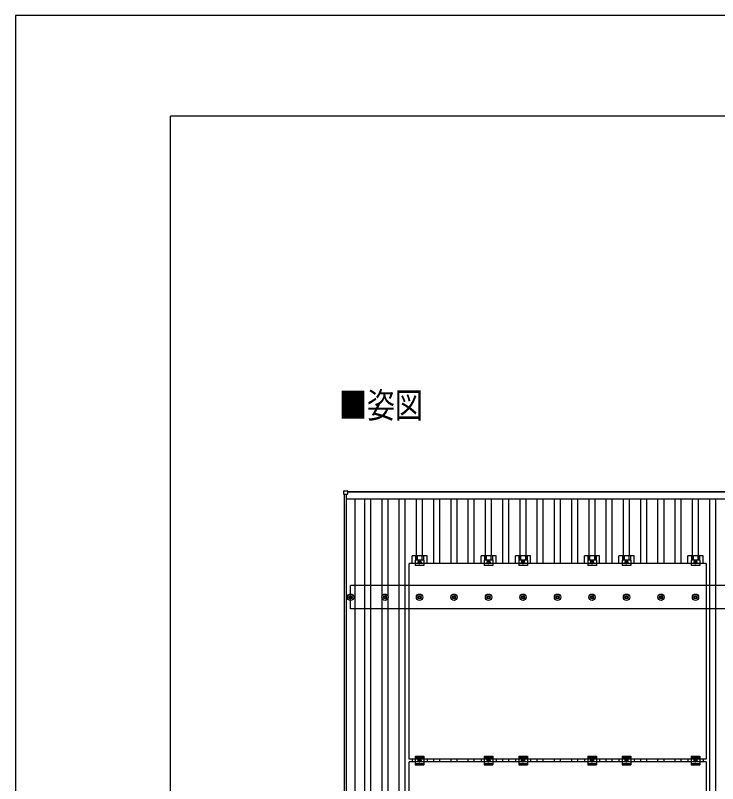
# Model space of a CAD drawing. Units: millimetres, scale not verified. Extents: x -12615 to 12615, y -8910 to 8910.
# Drawn here: x -12615 to -8543, y 4455 to 8910 of the extents above; entities that cross this region are included whole.
import ezdxf
from ezdxf.enums import TextEntityAlignment as Align

# ---------------------------------------------------------------- set-up
doc = ezdxf.new("R2010")
doc.units = ezdxf.units.MM
doc.header["$LTSCALE"] = 40
for name, color, linetype in [('0-2_USER1', 3, 'Continuous'), ('0-4_YKK_13', 4, 'Continuous'), ('0-5_YKK_A1', 4, 'Continuous'), ('0-7_YKK_ZWAK', 7, 'Continuous')]:
    doc.layers.add(name, color=color, linetype=linetype)
doc.styles.add('ＭＳ ゴシック', font='')
doc.styles.get('ＭＳ ゴシック').set_extended_font_data('MS Gothic')

msp = doc.modelspace()

# ---------------------------------------------------------------- linework, layer by layer
at = {"layer": '0-4_YKK_13'}
for p, q in [((-10709.95, 6133.57), (-10709.95, 6151.57)), ((-10708.95, 6152.57), (-10690.95, 6152.57)), ((-10689.95, 6151.57), (-10689.95, 6133.57)), ((-10690.95, 6132.57), (-10708.95, 6132.57)), ((-10315.3, 5731.59), (-10315.3, 5775.09)), ((-10296.66, 5750.89), (-10296.65, 5719.59)), ((-10246.65, 5750.89), (-10296.66, 5750.89)), ((-10295.17, 5775.09), (-10295.17, 5750.89)), ((-10293.77, 5775.09), (-10293.77, 5750.89)), ((-10285.57, 5775.09), (-10285.57, 5750.89)), ((-10271.65, 5727.59), (-10271.65, 5752.6)), ((-10257.73, 5775.09), (-10257.73, 5750.89)), ((-10249.53, 5775.09), (-10249.53, 5750.89)), ((-10248.13, 5775.09), (-10248.13, 5750.89)), ((-9915.3, 5731.59), (-9915.3, 5775.09)), ((-9896.66, 5750.89), (-9896.65, 5719.59)), ((-9846.65, 5750.89), (-9896.66, 5750.89)), ((-9895.17, 5775.09), (-9895.17, 5750.89)), ((-9893.77, 5775.09), (-9893.77, 5750.89)), ((-9885.57, 5775.09), (-9885.57, 5750.89)), ((-9871.65, 5727.59), (-9871.65, 5752.6)), ((-9857.73, 5775.09), (-9857.73, 5750.89)), ((-9849.53, 5775.09), (-9849.53, 5750.89)), ((-9848.13, 5775.09), (-9848.13, 5750.89)), ((-9715.3, 5731.59), (-9715.3, 5775.09)), ((-9696.66, 5750.89), (-9696.65, 5719.59)), ((-9646.65, 5750.89), (-9696.66, 5750.89)), ((-9695.17, 5775.09), (-9695.17, 5750.89)), ((-9693.77, 5775.09), (-9693.77, 5750.89)), ((-9685.57, 5775.09), (-9685.57, 5750.89)), ((-9671.65, 5727.59), (-9671.65, 5752.6)), ((-9657.73, 5775.09), (-9657.73, 5750.89)), ((-9649.53, 5775.09), (-9649.53, 5750.89)), ((-9648.13, 5775.09), (-9648.13, 5750.89)), ((-9315.3, 5731.59), (-9315.3, 5775.09)), ((-9296.66, 5750.89), (-9296.65, 5719.59)), ((-9246.65, 5750.89), (-9296.66, 5750.89)), ((-9295.17, 5775.09), (-9295.17, 5750.89)), ((-9293.77, 5775.09), (-9293.77, 5750.89)), ((-9285.57, 5775.09), (-9285.57, 5750.89)), ((-9271.65, 5727.59), (-9271.65, 5752.6)), ((-9257.73, 5775.09), (-9257.73, 5750.89)), ((-9249.53, 5775.09), (-9249.53, 5750.89)), ((-9248.13, 5775.09), (-9248.13, 5750.89)), ((-9115.3, 5731.59), (-9115.3, 5775.09)), ((-9096.66, 5750.89), (-9096.65, 5719.59)), ((-9046.65, 5750.89), (-9096.66, 5750.89)), ((-9095.17, 5775.09), (-9095.17, 5750.89)), ((-9093.77, 5775.09), (-9093.77, 5750.89)), ((-9085.57, 5775.09), (-9085.57, 5750.89)), ((-9071.65, 5727.59), (-9071.65, 5752.6)), ((-9057.73, 5775.09), (-9057.73, 5750.89)), ((-9049.53, 5775.09), (-9049.53, 5750.89)), ((-9048.13, 5775.09), (-9048.13, 5750.89)), ((-8715.3, 5731.59), (-8715.3, 5775.09)), ((-8696.66, 5750.89), (-8696.65, 5719.59)), ((-8646.65, 5750.89), (-8696.66, 5750.89)), ((-8695.17, 5775.09), (-8695.17, 5750.89)), ((-8693.77, 5775.09), (-8693.77, 5750.89)), ((-8685.57, 5775.09), (-8685.57, 5750.89)), ((-8671.65, 5727.59), (-8671.65, 5752.6)), ((-8657.73, 5775.09), (-8657.73, 5750.89)), ((-8649.53, 5775.09), (-8649.53, 5750.89)), ((-8648.13, 5775.09), (-8648.13, 5750.89)), ((-10332.65, 4597.59), (-10332.65, 5731.59)), ((-8610.65, 5731.59), (-10332.65, 5731.59)), ((-10283.15, 5740.09), (-10260.15, 5740.09)), ((-9883.15, 5740.09), (-9860.15, 5740.09)), ((-9683.15, 5740.09), (-9660.15, 5740.09)), ((-9283.15, 5740.09), (-9260.15, 5740.09)), ((-9083.15, 5740.09), (-9060.15, 5740.09)), ((-8683.15, 5740.09), (-8660.15, 5740.09)), ((-10681.65, 5537.84), (-10677.23, 5537.84)), ((-10681.65, 5534.34), (-10677.23, 5534.34)), ((-10673.4, 5546.09), (-10673.4, 5541.68)), ((-10673.4, 5530.51), (-10673.4, 5526.1)), ((-10669.9, 5546.09), (-10669.9, 5541.68)), ((-10669.9, 5530.51), (-10669.9, 5526.1)), ((-10666.07, 5537.84), (-10661.65, 5537.84)), ((-10666.07, 5534.34), (-10661.65, 5534.34)), ((-10481.65, 5537.84), (-10477.23, 5537.84)), ((-10481.65, 5534.34), (-10477.23, 5534.34)), ((-10473.4, 5546.09), (-10473.4, 5541.68)), ((-10473.4, 5530.51), (-10473.4, 5526.1)), ((-10469.9, 5546.09), (-10469.9, 5541.68)), ((-10469.9, 5530.51), (-10469.9, 5526.1)), ((-10466.07, 5537.84), (-10461.65, 5537.84)), ((-10466.07, 5534.34), (-10461.65, 5534.34)), ((-10281.65, 5537.84), (-10277.23, 5537.84)), ((-10281.65, 5534.34), (-10277.23, 5534.34)), ((-10273.4, 5546.09), (-10273.4, 5541.68)), ((-10273.4, 5530.51), (-10273.4, 5526.1)), ((-10269.9, 5546.09), (-10269.9, 5541.68)), ((-10269.9, 5530.51), (-10269.9, 5526.1)), ((-10266.07, 5537.84), (-10261.65, 5537.84)), ((-10266.07, 5534.34), (-10261.65, 5534.34)), ((-10081.65, 5537.84), (-10077.23, 5537.84)), ((-10081.65, 5534.34), (-10077.23, 5534.34)), ((-10073.4, 5546.09), (-10073.4, 5541.68)), ((-10073.4, 5530.51), (-10073.4, 5526.1)), ((-10069.9, 5546.09), (-10069.9, 5541.68)), ((-10069.9, 5530.51), (-10069.9, 5526.1)), ((-10066.07, 5537.84), (-10061.65, 5537.84)), ((-10066.07, 5534.34), (-10061.65, 5534.34)), ((-9881.65, 5537.84), (-9877.23, 5537.84)), ((-9881.65, 5534.34), (-9877.23, 5534.34)), ((-9873.4, 5546.09), (-9873.4, 5541.68)), ((-9873.4, 5530.51), (-9873.4, 5526.1)), ((-9869.9, 5546.09), (-9869.9, 5541.68)), ((-9869.9, 5530.51), (-9869.9, 5526.1)), ((-9866.07, 5537.84), (-9861.65, 5537.84)), ((-9866.07, 5534.34), (-9861.65, 5534.34)), ((-9681.65, 5537.84), (-9677.23, 5537.84)), ((-9681.65, 5534.34), (-9677.23, 5534.34)), ((-9673.4, 5546.09), (-9673.4, 5541.68)), ((-9673.4, 5530.51), (-9673.4, 5526.1)), ((-9669.9, 5546.09), (-9669.9, 5541.68)), ((-9669.9, 5530.51), (-9669.9, 5526.1)), ((-9666.07, 5537.84), (-9661.65, 5537.84)), ((-9666.07, 5534.34), (-9661.65, 5534.34)), ((-9481.65, 5537.84), (-9477.23, 5537.84)), ((-9481.65, 5534.34), (-9477.23, 5534.34)), ((-9473.4, 5546.09), (-9473.4, 5541.68)), ((-9473.4, 5530.51), (-9473.4, 5526.1)), ((-9469.9, 5546.09), (-9469.9, 5541.68)), ((-9469.9, 5530.51), (-9469.9, 5526.1)), ((-9466.07, 5537.84), (-9461.65, 5537.84)), ((-9466.07, 5534.34), (-9461.65, 5534.34)), ((-9281.65, 5537.84), (-9277.23, 5537.84)), ((-9281.65, 5534.34), (-9277.23, 5534.34)), ((-9273.4, 5546.09), (-9273.4, 5541.68)), ((-9273.4, 5530.51), (-9273.4, 5526.1)), ((-9269.9, 5546.09), (-9269.9, 5541.68)), ((-9269.9, 5530.51), (-9269.9, 5526.1)), ((-9266.07, 5537.84), (-9261.65, 5537.84)), ((-9266.07, 5534.34), (-9261.65, 5534.34)), ((-9081.65, 5537.84), (-9077.23, 5537.84)), ((-9081.65, 5534.34), (-9077.23, 5534.34)), ((-9073.4, 5546.09), (-9073.4, 5541.68)), ((-9073.4, 5530.51), (-9073.4, 5526.1)), ((-9069.9, 5546.09), (-9069.9, 5541.68)), ((-9069.9, 5530.51), (-9069.9, 5526.1)), ((-9066.07, 5537.84), (-9061.65, 5537.84)), ((-9066.07, 5534.34), (-9061.65, 5534.34)), ((-8881.65, 5537.84), (-8877.23, 5537.84)), ((-8881.65, 5534.34), (-8877.23, 5534.34)), ((-8873.4, 5546.09), (-8873.4, 5541.68)), ((-8873.4, 5530.51), (-8873.4, 5526.1)), ((-8869.9, 5546.09), (-8869.9, 5541.68)), ((-8869.9, 5530.51), (-8869.9, 5526.1)), ((-8866.07, 5537.84), (-8861.65, 5537.84)), ((-8866.07, 5534.34), (-8861.65, 5534.34)), ((-8681.65, 5537.84), (-8677.23, 5537.84)), ((-8681.65, 5534.34), (-8677.23, 5534.34)), ((-8673.4, 5546.09), (-8673.4, 5541.68)), ((-8673.4, 5530.51), (-8673.4, 5526.1)), ((-8669.9, 5546.09), (-8669.9, 5541.68)), ((-8669.9, 5530.51), (-8669.9, 5526.1)), ((-8666.07, 5537.84), (-8661.65, 5537.84)), ((-8666.07, 5534.34), (-8661.65, 5534.34)), ((-10315.3, 4597.59), (-10315.3, 4580.59)), ((-10296.65, 4614.09), (-10296.65, 4564.09)), ((-10296.65, 4614.09), (-10246.65, 4614.09)), ((-10296.65, 4606.09), (-10246.65, 4606.09)), ((-10260.15, 4589.09), (-10283.15, 4589.09)), ((-10271.65, 4576.59), (-10271.65, 4601.6)), ((-10246.65, 4614.09), (-10246.65, 4564.09)), ((-10228, 4597.59), (-10228, 4580.59)), ((-9915.3, 4597.59), (-9915.3, 4580.59)), ((-9896.65, 4614.09), (-9896.65, 4564.09)), ((-9896.65, 4614.09), (-9846.65, 4614.09)), ((-9896.65, 4606.09), (-9846.65, 4606.09)), ((-9860.15, 4589.09), (-9883.15, 4589.09)), ((-9871.65, 4576.59), (-9871.65, 4601.6)), ((-9846.65, 4614.09), (-9846.65, 4564.09)), ((-9828, 4597.59), (-9828, 4580.59)), ((-9715.3, 4597.59), (-9715.3, 4580.59)), ((-9696.65, 4614.09), (-9696.65, 4564.09)), ((-9696.65, 4614.09), (-9646.65, 4614.09)), ((-9696.65, 4606.09), (-9646.65, 4606.09)), ((-9660.15, 4589.09), (-9683.15, 4589.09)), ((-9671.65, 4576.59), (-9671.65, 4601.6)), ((-9646.65, 4614.09), (-9646.65, 4564.09)), ((-9628, 4597.59), (-9628, 4580.59)), ((-9315.3, 4597.59), (-9315.3, 4580.59)), ((-9296.65, 4614.09), (-9296.65, 4564.09)), ((-9296.65, 4614.09), (-9246.65, 4614.09)), ((-9296.65, 4606.09), (-9246.65, 4606.09)), ((-9260.15, 4589.09), (-9283.15, 4589.09)), ((-9271.65, 4576.59), (-9271.65, 4601.6)), ((-9246.65, 4614.09), (-9246.65, 4564.09)), ((-9228, 4597.59), (-9228, 4580.59)), ((-9115.3, 4597.59), (-9115.3, 4580.59)), ((-9096.65, 4614.09), (-9096.65, 4564.09)), ((-9096.65, 4614.09), (-9046.65, 4614.09)), ((-9096.65, 4606.09), (-9046.65, 4606.09)), ((-9060.15, 4589.09), (-9083.15, 4589.09)), ((-9071.65, 4576.59), (-9071.65, 4601.6)), ((-9046.65, 4614.09), (-9046.65, 4564.09)), ((-9028, 4597.59), (-9028, 4580.59)), ((-8715.3, 4597.59), (-8715.3, 4580.59)), ((-8696.65, 4614.09), (-8696.65, 4564.09)), ((-8696.65, 4614.09), (-8646.65, 4614.09)), ((-8696.65, 4606.09), (-8646.65, 4606.09)), ((-8660.15, 4589.09), (-8683.15, 4589.09)), ((-8671.65, 4576.59), (-8671.65, 4601.6)), ((-8646.65, 4614.09), (-8646.65, 4564.09)), ((-8628, 4597.59), (-8628, 4580.59)), ((-10332.65, 3446.59), (-10332.65, 4580.59)), ((-8610.65, 4580.59), (-10332.65, 4580.59)), ((-10296.65, 4572.09), (-10246.65, 4572.09)), ((-10296.65, 4564.09), (-10246.65, 4564.09)), ((-9896.65, 4572.09), (-9846.65, 4572.09)), ((-9896.65, 4564.09), (-9846.65, 4564.09)), ((-9696.65, 4572.09), (-9646.65, 4572.09)), ((-9696.65, 4564.09), (-9646.65, 4564.09)), ((-9296.65, 4572.09), (-9246.65, 4572.09)), ((-9296.65, 4564.09), (-9246.65, 4564.09)), ((-9096.65, 4572.09), (-9046.65, 4572.09)), ((-9096.65, 4564.09), (-9046.65, 4564.09)), ((-8696.65, 4572.09), (-8646.65, 4572.09)), ((-8696.65, 4564.09), (-8646.65, 4564.09))]:
    msp.add_line(p, q, dxfattribs=at)
for points in [[(-10228, 5731.59), (-10228, 5775.09), (-10315.3, 5775.09)], [(-10246.65, 5750.89), (-10246.65, 5719.59), (-10296.65, 5719.59)], [(-9828, 5731.59), (-9828, 5775.09), (-9915.3, 5775.09)], [(-9846.65, 5750.89), (-9846.65, 5719.59), (-9896.65, 5719.59)], [(-9628, 5731.59), (-9628, 5775.09), (-9715.3, 5775.09)], [(-9646.65, 5750.89), (-9646.65, 5719.59), (-9696.65, 5719.59)], [(-9228, 5731.59), (-9228, 5775.09), (-9315.3, 5775.09)], [(-9246.65, 5750.89), (-9246.65, 5719.59), (-9296.65, 5719.59)], [(-9028, 5731.59), (-9028, 5775.09), (-9115.3, 5775.09)], [(-9046.65, 5750.89), (-9046.65, 5719.59), (-9096.65, 5719.59)], [(-8628, 5731.59), (-8628, 5775.09), (-8715.3, 5775.09)], [(-8646.65, 5750.89), (-8646.65, 5719.59), (-8696.65, 5719.59)], [(-8610.65, 5731.59), (-8610.65, 4597.59), (-10332.65, 4597.59)], [(-8610.65, 4580.59), (-8610.65, 3446.59), (-10332.65, 3446.59)]]:
    msp.add_lwpolyline(points, dxfattribs=at)
for points in [[(-10271.65, 5732.59), (-10265.15, 5736.34), (-10265.15, 5743.85), (-10271.65, 5747.6), (-10278.15, 5743.85), (-10278.15, 5736.34)], [(-9871.65, 5732.59), (-9865.15, 5736.34), (-9865.15, 5743.85), (-9871.65, 5747.6), (-9878.15, 5743.85), (-9878.15, 5736.34)], [(-9671.65, 5732.59), (-9665.15, 5736.34), (-9665.15, 5743.85), (-9671.65, 5747.6), (-9678.15, 5743.85), (-9678.15, 5736.34)], [(-9271.65, 5732.59), (-9265.15, 5736.34), (-9265.15, 5743.85), (-9271.65, 5747.6), (-9278.15, 5743.85), (-9278.15, 5736.34)], [(-9071.65, 5732.59), (-9065.15, 5736.34), (-9065.15, 5743.85), (-9071.65, 5747.6), (-9078.15, 5743.85), (-9078.15, 5736.34)], [(-8671.65, 5732.59), (-8665.15, 5736.34), (-8665.15, 5743.85), (-8671.65, 5747.6), (-8678.15, 5743.85), (-8678.15, 5736.34)], [(-10271.65, 4581.59), (-10278.15, 4585.34), (-10278.15, 4592.85), (-10271.65, 4596.6), (-10265.15, 4592.85), (-10265.15, 4585.34)], [(-9871.65, 4581.59), (-9878.15, 4585.34), (-9878.15, 4592.85), (-9871.65, 4596.6), (-9865.15, 4592.85), (-9865.15, 4585.34)], [(-9671.65, 4581.59), (-9678.15, 4585.34), (-9678.15, 4592.85), (-9671.65, 4596.6), (-9665.15, 4592.85), (-9665.15, 4585.34)], [(-9271.65, 4581.59), (-9278.15, 4585.34), (-9278.15, 4592.85), (-9271.65, 4596.6), (-9265.15, 4592.85), (-9265.15, 4585.34)], [(-9071.65, 4581.59), (-9078.15, 4585.34), (-9078.15, 4592.85), (-9071.65, 4596.6), (-9065.15, 4592.85), (-9065.15, 4585.34)], [(-8671.65, 4581.59), (-8678.15, 4585.34), (-8678.15, 4592.85), (-8671.65, 4596.6), (-8665.15, 4592.85), (-8665.15, 4585.34)]]:
    msp.add_lwpolyline(points, close=True, dxfattribs=at)
for centre, radius in [((-10271.65, 5740.09), 8.5), ((-9871.65, 5740.09), 8.5), ((-9671.65, 5740.09), 8.5), ((-9271.65, 5740.09), 8.5), ((-9071.65, 5740.09), 8.5), ((-8671.65, 5740.09), 8.5), ((-10271.65, 5740.09), 6.5), ((-10271.65, 5740.09), 4), ((-9871.65, 5740.09), 6.5), ((-9871.65, 5740.09), 4), ((-9671.65, 5740.09), 6.5), ((-9671.65, 5740.09), 4), ((-9271.65, 5740.09), 6.5), ((-9271.65, 5740.09), 4), ((-9071.65, 5740.09), 6.5), ((-9071.65, 5740.09), 4), ((-8671.65, 5740.09), 6.5), ((-8671.65, 5740.09), 4), ((-10671.65, 5536.09), 18.25), ((-10671.65, 5536.09), 10.15), ((-10671.65, 5536.09), 5.85), ((-10671.65, 5536.09), 5.25), ((-10471.65, 5536.09), 18.25), ((-10471.65, 5536.09), 10.15), ((-10471.65, 5536.09), 5.85), ((-10471.65, 5536.09), 5.25), ((-10271.65, 5536.09), 18.25), ((-10271.65, 5536.09), 10.15), ((-10271.65, 5536.09), 5.85), ((-10271.65, 5536.09), 5.25), ((-10071.65, 5536.09), 18.25), ((-10071.65, 5536.09), 10.15), ((-10071.65, 5536.09), 5.85), ((-10071.65, 5536.09), 5.25), ((-9871.65, 5536.09), 18.25), ((-9871.65, 5536.09), 10.15), ((-9871.65, 5536.09), 5.85), ((-9871.65, 5536.09), 5.25), ((-9671.65, 5536.09), 18.25), ((-9671.65, 5536.09), 10.15), ((-9671.65, 5536.09), 5.85), ((-9671.65, 5536.09), 5.25), ((-9471.65, 5536.09), 18.25), ((-9471.65, 5536.09), 10.15), ((-9471.65, 5536.09), 5.85), ((-9471.65, 5536.09), 5.25), ((-9271.65, 5536.09), 18.25), ((-9271.65, 5536.09), 10.15), ((-9271.65, 5536.09), 5.85), ((-9271.65, 5536.09), 5.25), ((-9071.65, 5536.09), 18.25), ((-9071.65, 5536.09), 10.15), ((-9071.65, 5536.09), 5.85), ((-9071.65, 5536.09), 5.25), ((-8871.65, 5536.09), 18.25), ((-8871.65, 5536.09), 10.15), ((-8871.65, 5536.09), 5.85), ((-8871.65, 5536.09), 5.25), ((-8671.65, 5536.09), 18.25), ((-8671.65, 5536.09), 10.15), ((-8671.65, 5536.09), 5.85), ((-8671.65, 5536.09), 5.25), ((-10271.65, 4589.09), 8.5), ((-10271.65, 4589.09), 6.5), ((-10271.65, 4589.09), 4), ((-9871.65, 4589.09), 8.5), ((-9871.65, 4589.09), 6.5), ((-9871.65, 4589.09), 4), ((-9671.65, 4589.09), 8.5), ((-9671.65, 4589.09), 6.5), ((-9671.65, 4589.09), 4), ((-9271.65, 4589.09), 8.5), ((-9271.65, 4589.09), 6.5), ((-9271.65, 4589.09), 4), ((-9071.65, 4589.09), 8.5), ((-9071.65, 4589.09), 6.5), ((-9071.65, 4589.09), 4), ((-8671.65, 4589.09), 8.5), ((-8671.65, 4589.09), 6.5), ((-8671.65, 4589.09), 4)]:
    msp.add_circle(centre, radius, dxfattribs=at)
for centre, start, end in [((-10708.95, 6151.57), 90, 180), ((-10690.95, 6151.57), 0, 90), ((-10708.95, 6133.57), 180, 270), ((-10690.95, 6133.57), 270, 0)]:
    msp.add_arc(centre, 1, start, end, dxfattribs=at)
at = {"layer": '0-5_YKK_A1'}
for p, q in [((-10689.95, 6149.27), (-4653.35, 6149.27)), ((-10706.65, 734.15), (-10706.65, 6132.57)), ((-10694.65, 734.15), (-10694.65, 6132.57)), ((-10694.65, 6106.48), (-4648.65, 6106.48)), ((-4653.35, 6144.49), (-10689.95, 6144.49)), ((-10645.15, 765.47), (-10645.15, 6106.48)), ((-10589.15, 765.47), (-10589.15, 6106.48)), ((-10554.15, 765.47), (-10554.15, 6106.48)), ((-10489.15, 5541.27), (-10489.15, 6106.48)), ((-10454.15, 5541.27), (-10454.15, 6106.48)), ((-10389.15, 765.47), (-10389.15, 6106.48)), ((-10354.15, 765.47), (-10354.15, 6106.48)), ((-10289.15, 5775.09), (-10289.15, 6106.48)), ((-10254.15, 5775.09), (-10254.15, 6106.48)), ((-10189.15, 5731.59), (-10189.15, 6106.48)), ((-10154.15, 5731.59), (-10154.15, 6106.48)), ((-10089.15, 5731.59), (-10089.15, 6106.48)), ((-10054.15, 5731.59), (-10054.15, 6106.48)), ((-9989.15, 5731.59), (-9989.15, 6106.48)), ((-9954.15, 5731.59), (-9954.15, 6106.48)), ((-9889.15, 5775.09), (-9889.15, 6106.48)), ((-9854.15, 5775.09), (-9854.15, 6106.48)), ((-9789.15, 5731.59), (-9789.15, 6106.48)), ((-9754.15, 5731.59), (-9754.15, 6106.48)), ((-9689.15, 5775.09), (-9689.15, 6106.48)), ((-9654.15, 5775.09), (-9654.15, 6106.48)), ((-9589.15, 5731.59), (-9589.15, 6106.48)), ((-9554.15, 5731.59), (-9554.15, 6106.48)), ((-9489.15, 5731.59), (-9489.15, 6106.48)), ((-9454.15, 5731.59), (-9454.15, 6106.48)), ((-9389.15, 5731.59), (-9389.15, 6106.48)), ((-9354.15, 5731.59), (-9354.15, 6106.48)), ((-9289.15, 5775.09), (-9289.15, 6106.48)), ((-9254.15, 5775.09), (-9254.15, 6106.48)), ((-9189.15, 5731.59), (-9189.15, 6106.48)), ((-9154.15, 5731.59), (-9154.15, 6106.48)), ((-9089.15, 5775.09), (-9089.15, 6106.48)), ((-9054.15, 5775.09), (-9054.15, 6106.48)), ((-8989.15, 5731.59), (-8989.15, 6106.48)), ((-8954.15, 5731.59), (-8954.15, 6106.48)), ((-8889.15, 5731.59), (-8889.15, 6106.48)), ((-8854.15, 5731.59), (-8854.15, 6106.48)), ((-8789.15, 5731.59), (-8789.15, 6106.48)), ((-8754.15, 5731.59), (-8754.15, 6106.48)), ((-8689.15, 5775.09), (-8689.15, 6106.48)), ((-8654.15, 5775.09), (-8654.15, 6106.48)), ((-8589.15, 765.47), (-8589.15, 6106.48)), ((-8554.15, 765.47), (-8554.15, 6106.48)), ((-4671.65, 5603.09), (-10671.65, 5603.09)), ((-10671.65, 5469.09), (-10671.65, 5603.09)), ((-10489.15, 4141.27), (-10489.15, 5530.92)), ((-10454.15, 4141.27), (-10454.15, 5530.92)), ((-4671.65, 5469.09), (-10671.65, 5469.09)), ((-10189.15, 4580.59), (-10189.15, 4597.59)), ((-10154.15, 4580.59), (-10154.15, 4597.59)), ((-10089.15, 4580.59), (-10089.15, 4597.59)), ((-10054.15, 4580.59), (-10054.15, 4597.59)), ((-9989.15, 4580.59), (-9989.15, 4597.59)), ((-9954.15, 4580.59), (-9954.15, 4597.59)), ((-9789.15, 4580.59), (-9789.15, 4597.59)), ((-9754.15, 4580.59), (-9754.15, 4597.59)), ((-9589.15, 4580.59), (-9589.15, 4597.59)), ((-9554.15, 4580.59), (-9554.15, 4597.59)), ((-9489.15, 4580.59), (-9489.15, 4597.59)), ((-9454.15, 4580.59), (-9454.15, 4597.59)), ((-9389.15, 4580.59), (-9389.15, 4597.59)), ((-9354.15, 4580.59), (-9354.15, 4597.59)), ((-9189.15, 4580.59), (-9189.15, 4597.59)), ((-9154.15, 4580.59), (-9154.15, 4597.59)), ((-8989.15, 4580.59), (-8989.15, 4597.59)), ((-8954.15, 4580.59), (-8954.15, 4597.59)), ((-8889.15, 4580.59), (-8889.15, 4597.59)), ((-8854.15, 4580.59), (-8854.15, 4597.59)), ((-8789.15, 4580.59), (-8789.15, 4597.59)), ((-8754.15, 4580.59), (-8754.15, 4597.59))]:
    msp.add_line(p, q, dxfattribs=at)
at = {"layer": '0-7_YKK_ZWAK'}
for p in [(11685.06, 8325), (-11714.94, -7575)]:
    msp.add_line(p, (-11714.94, 8325), dxfattribs=at)
msp.add_lwpolyline([(-12615, -8910), (12615, -8910), (12615, 8910), (-12615, 8910)], close=True, dxfattribs=at)

# ---------------------------------------------------------------- texts
at = {"layer": '0-2_USER1', "style": 'ＭＳ ゴシック', "width": 0.8}
msp.add_text('■姿図', height=148.5, dxfattribs=at).set_placement((-10738.45, 6530.53), align=Align.BOTTOM_LEFT)

doc.saveas('drawing.dxf')
